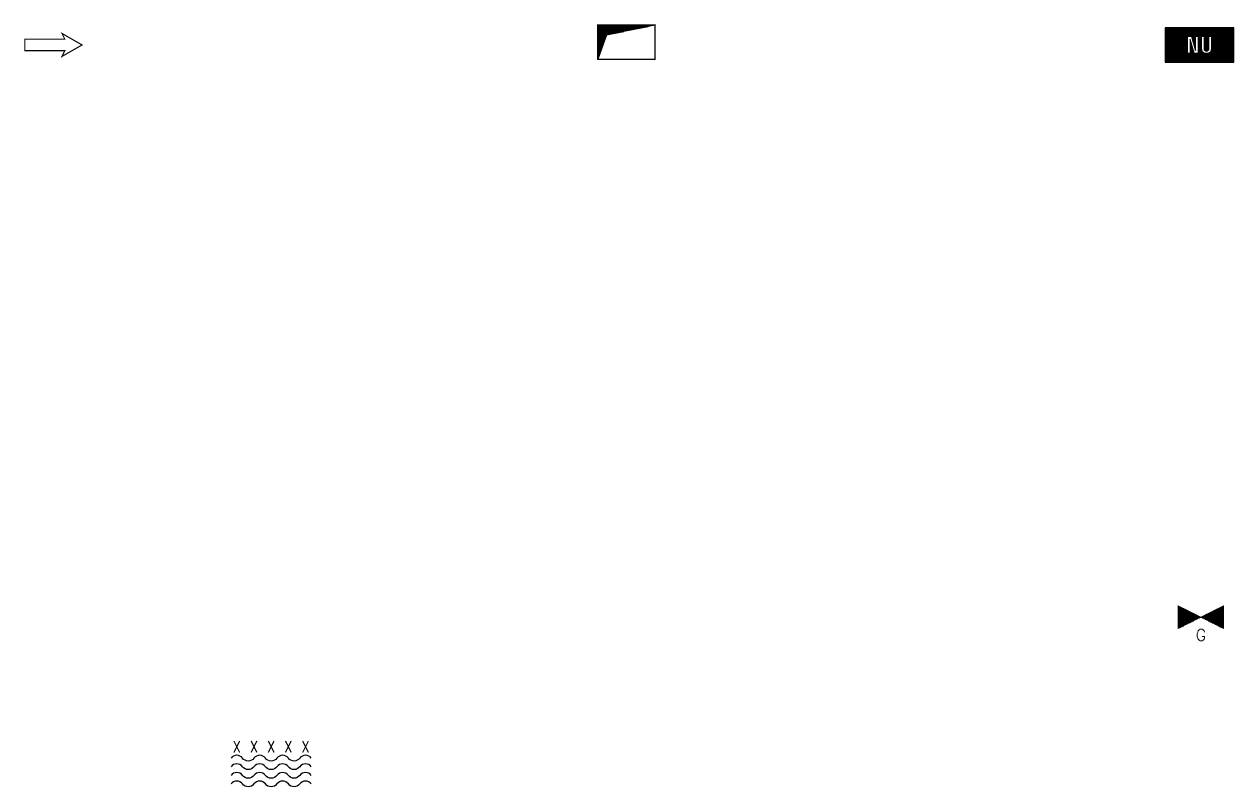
# Model space of a CAD drawing. Header units: millimetres. Extents: x -3 to 2253, y -3 to 1300.
# Drawn here: x 899.9 to 1111, y 475.5 to 608.6 of the extents above; entities that cross this region are included whole.
import ezdxf
from ezdxf.enums import TextEntityAlignment as Align

# ---------------------------------------------------------------- set-up
doc = ezdxf.new("R2010")
doc.units = ezdxf.units.MM
for name, color, linetype in [('GROEN', 3, 'Continuous'), ('ROOD', 1, 'Continuous'), ('TXT', 7, 'Continuous'), ('VEILIG', 7, 'Continuous')]:
    doc.layers.add(name, color=color, linetype=linetype)
doc.styles.add('ROMAND', font='romand')

# ---------------------------------------------------------------- blocks, each defined once
blk = doc.blocks.new('1011')
at = {"layer": 'ROOD', "const_width": 0.2}
for points in [[(-68.5, -23.5), (-67.5, -21.5)], [(-67.5, -23.5), (-68.5, -21.5)], [(-65.5, -23.5), (-64.5, -21.5)], [(-64.5, -23.5), (-65.5, -21.5)], [(-62.5, -23.5), (-61.5, -21.5)], [(-61.5, -23.5), (-62.5, -21.5)], [(-59.5, -23.5), (-58.5, -21.5)], [(-58.5, -23.5), (-59.5, -21.5)], [(-56.5, -23.5), (-55.5, -21.5)], [(-55.5, -23.5), (-56.5, -21.5)]]:
    blk.add_lwpolyline(points, dxfattribs=at)
at = {"layer": 'VEILIG'}
for points in [[(-55, -24.5, 0.5), (-57, -24.5, -0.5), (-59, -24.5, 0.5), (-61, -24.5, -0.5), (-63, -24.5, 0.5), (-65, -24.5, -0.5), (-67, -24.5, 0.5), (-69, -24.5, 0.5)], [(-55, -26, 0.5), (-57, -26, -0.5), (-59, -26, 0.5), (-61, -26, -0.5), (-63, -26, 0.5), (-65, -26, -0.5), (-67, -26, 0.5), (-69, -26, 0.5)], [(-55, -27.5, 0.5), (-57, -27.5, -0.5), (-59, -27.5, 0.5), (-61, -27.5, -0.5), (-63, -27.5, 0.5), (-65, -27.5, -0.5), (-67, -27.5, 0.5), (-69, -27.5, 0.5)], [(-55, -29, 0.5), (-57, -29, -0.5), (-59, -29, 0.5), (-61, -29, -0.5), (-63, -29, 0.5), (-65, -29, -0.5), (-67, -29, 0.5), (-69, -29)]]:
    blk.add_lwpolyline(points, format="xyb", dxfattribs=at)
blk = doc.blocks.new('*X409')
at = {"color": 0}
for p, q in [((48, 269.875), (48.25, 269.875)), ((48, 269.75), (48.5, 269.75)), ((48, 269.625), (48.75, 269.625)), ((48, 269.5), (49, 269.5)), ((48, 269.375), (49.25, 269.375)), ((48, 269.25), (49.5, 269.25)), ((48, 269.125), (49.75, 269.125)), ((48, 269), (50, 269)), ((48, 268.875), (50.25, 268.875)), ((48, 268.75), (50.5, 268.75)), ((48, 268.625), (50.75, 268.625)), ((48, 268.5), (51, 268.5)), ((48, 268.375), (51.25, 268.375)), ((48, 268.25), (51.5, 268.25)), ((48, 268.125), (51.75, 268.125)), ((52.25, 268.125), (56, 268.125)), ((52.5, 268.25), (56, 268.25)), ((52.75, 268.375), (56, 268.375)), ((53, 268.5), (56, 268.5)), ((53.25, 268.625), (56, 268.625)), ((53.5, 268.75), (56, 268.75)), ((53.75, 268.875), (56, 268.875)), ((54, 269), (56, 269)), ((54.25, 269.125), (56, 269.125)), ((54.5, 269.25), (56, 269.25)), ((54.75, 269.375), (56, 269.375)), ((55, 269.5), (56, 269.5)), ((55.25, 269.625), (56, 269.625)), ((55.5, 269.75), (56, 269.75)), ((55.75, 269.875), (56, 269.875)), ((48, 268), (52, 268)), ((48, 267.875), (51.75, 267.875)), ((48, 267.75), (51.5, 267.75)), ((48, 267.625), (51.25, 267.625)), ((48, 267.5), (51, 267.5)), ((48, 267.375), (50.75, 267.375)), ((48, 267.25), (50.5, 267.25)), ((48, 267.125), (50.25, 267.125)), ((48, 267), (50, 267)), ((48, 266.875), (49.75, 266.875)), ((48, 266.75), (49.5, 266.75)), ((48, 266.625), (49.25, 266.625)), ((48, 266.5), (49, 266.5)), ((48, 266.375), (48.75, 266.375)), ((48, 266.25), (48.5, 266.25)), ((48, 266.125), (48.25, 266.125)), ((52, 268), (56, 268)), ((52.25, 267.875), (56, 267.875)), ((52.5, 267.75), (56, 267.75)), ((52.75, 267.625), (56, 267.625)), ((53, 267.5), (56, 267.5)), ((53.25, 267.375), (56, 267.375)), ((53.5, 267.25), (56, 267.25)), ((53.75, 267.125), (56, 267.125)), ((54, 267), (56, 267)), ((54.25, 266.875), (56, 266.875)), ((54.5, 266.75), (56, 266.75)), ((54.75, 266.625), (56, 266.625)), ((55, 266.5), (56, 266.5)), ((55.25, 266.375), (56, 266.375)), ((55.5, 266.25), (56, 266.25)), ((55.75, 266.125), (56, 266.125))]:
    blk.add_line(p, q, dxfattribs=at)
blk = doc.blocks.new('1012')
at = {"layer": 'VEILIG', "const_width": 0.1}
blk.add_lwpolyline([(4.25, -1.875), (-3.75, 2.125), (-3.75, -1.875), (4.25, 2.125)], close=True, dxfattribs=at)
at = {"layer": 'ROOD'}
blk.add_blockref('*X409', (-51.75, -267.875), dxfattribs=at)
at = {"layer": 'TXT', "style": 'ROMAND'}
blk.add_text('G', height=2, dxfattribs=at).set_placement((0.25, -4), align=Align.CENTER)
blk = doc.blocks.new('1032')
at = {"layer": 'ROOD', "const_width": 0.2}
blk.add_lwpolyline([(-5, 1), (2, 1), (1.5, 2), (5, 0), (1.5, -2), (2, -1), (-5, -1)], close=True, dxfattribs=at)
blk = doc.blocks.new('*X450')
at = {"color": 0}
for p, q in [((57.75, 116.19), (67.45, 116.19)), ((57.75, 116.12), (67.14, 116.12)), ((57.75, 116.06), (66.84, 116.06)), ((57.75, 116), (66.54, 116)), ((57.75, 115.94), (66.23, 115.94)), ((57.75, 115.88), (65.93, 115.88)), ((57.75, 115.81), (65.62, 115.81)), ((57.75, 115.75), (65.32, 115.75)), ((57.75, 115.69), (65.02, 115.69)), ((57.75, 115.62), (64.71, 115.62)), ((57.75, 115.56), (64.41, 115.56)), ((57.75, 115.5), (64.11, 115.5)), ((57.75, 115.44), (63.8, 115.44)), ((57.75, 115.38), (63.5, 115.38)), ((57.75, 115.31), (63.2, 115.31)), ((57.75, 115.25), (62.89, 115.25)), ((57.75, 115.19), (62.59, 115.19)), ((57.75, 115.12), (62.29, 115.12)), ((57.75, 115.06), (61.98, 115.06)), ((57.75, 115), (61.68, 115)), ((57.75, 114.94), (61.38, 114.94)), ((57.75, 114.88), (61.07, 114.88)), ((57.75, 114.81), (60.77, 114.81)), ((57.75, 114.75), (60.46, 114.75)), ((57.75, 114.69), (60.16, 114.69)), ((57.75, 114.62), (59.86, 114.62)), ((57.75, 114.56), (59.55, 114.56)), ((57.75, 114.5), (59.25, 114.5)), ((57.75, 114.44), (59.23, 114.44)), ((57.75, 114.38), (59.21, 114.38)), ((57.75, 114.31), (59.18, 114.31)), ((57.75, 114.25), (59.16, 114.25)), ((57.75, 114.19), (59.14, 114.19)), ((57.75, 114.12), (59.12, 114.12)), ((57.75, 114.06), (59.1, 114.06)), ((57.75, 114), (59.07, 114)), ((57.75, 113.94), (59.05, 113.94)), ((57.75, 113.88), (59.03, 113.88)), ((57.75, 113.81), (59.01, 113.81)), ((57.75, 113.75), (58.99, 113.75)), ((57.75, 113.69), (58.96, 113.69)), ((57.75, 113.62), (58.94, 113.62)), ((57.75, 113.56), (58.92, 113.56)), ((57.75, 113.5), (58.9, 113.5)), ((57.75, 113.44), (58.88, 113.44)), ((57.75, 113.38), (58.85, 113.38)), ((57.75, 113.31), (58.83, 113.31)), ((57.75, 113.25), (58.81, 113.25)), ((57.75, 113.19), (58.79, 113.19)), ((57.75, 113.12), (58.76, 113.12)), ((57.75, 113.06), (58.74, 113.06)), ((57.75, 113), (58.72, 113)), ((57.75, 112.94), (58.7, 112.94)), ((57.75, 112.88), (58.68, 112.88)), ((57.75, 112.81), (58.65, 112.81)), ((57.75, 112.75), (58.63, 112.75)), ((57.75, 112.69), (58.61, 112.69)), ((57.75, 112.62), (58.59, 112.62)), ((57.75, 112.56), (58.57, 112.56)), ((57.75, 112.5), (58.54, 112.5)), ((57.75, 112.44), (58.52, 112.44)), ((57.75, 112.38), (58.5, 112.38)), ((57.75, 112.31), (58.48, 112.31)), ((57.75, 112.25), (58.46, 112.25)), ((57.75, 112.19), (58.43, 112.19)), ((57.75, 112.12), (58.41, 112.12)), ((57.75, 112.06), (58.39, 112.06)), ((57.75, 112), (58.37, 112)), ((57.75, 111.94), (58.35, 111.94)), ((57.75, 111.88), (58.32, 111.88)), ((57.75, 111.81), (58.3, 111.81)), ((57.75, 111.75), (58.28, 111.75)), ((57.75, 111.69), (58.26, 111.69)), ((57.75, 111.62), (58.24, 111.62)), ((57.75, 111.56), (58.21, 111.56)), ((57.75, 111.5), (58.19, 111.5)), ((57.75, 111.44), (58.17, 111.44)), ((57.75, 111.38), (58.15, 111.38)), ((57.75, 111.31), (58.12, 111.31)), ((57.75, 111.25), (58.1, 111.25)), ((57.75, 111.19), (58.08, 111.19)), ((57.75, 111.12), (58.06, 111.12)), ((57.75, 111.06), (58.04, 111.06)), ((57.75, 111), (58.01, 111)), ((57.75, 110.94), (57.99, 110.94)), ((57.75, 110.88), (57.97, 110.88)), ((57.75, 110.81), (57.95, 110.81)), ((57.75, 110.75), (57.93, 110.75)), ((57.75, 110.69), (57.9, 110.69)), ((57.75, 110.62), (57.88, 110.62)), ((57.75, 110.56), (57.86, 110.56)), ((57.75, 110.5), (57.84, 110.5)), ((57.75, 110.44), (57.82, 110.44)), ((57.75, 110.38), (57.79, 110.38)), ((57.75, 110.31), (57.77, 110.31))]:
    blk.add_line(p, q, dxfattribs=at)
blk = doc.blocks.new('1033')
at = {"layer": 'ROOD'}
for p, q in [((5, 3.5), (-3.5, 1.75)), ((-3.5, 1.75), (-5, -2.5))]:
    blk.add_line(p, q, dxfattribs=at)
at = {"layer": 'VEILIG', "const_width": 0.25}
blk.add_lwpolyline([(-5, -2.5), (5, -2.5), (5, 3.5), (-5, 3.5)], close=True, dxfattribs=at)
at = {"layer": 'ROOD'}
blk.add_blockref('*X450', (-62.75, -112.75), dxfattribs=at)
blk = doc.blocks.new('*X452')
at = {"color": 0}
for p, q in [((38532.5, 18840.95), (38544.5, 18840.95)), ((38532.5, 18840.86), (38544.5, 18840.86)), ((38532.5, 18840.76), (38544.5, 18840.76)), ((38532.5, 18840.67), (38544.5, 18840.67)), ((38532.5, 18840.57), (38544.5, 18840.57)), ((38532.5, 18840.48), (38544.5, 18840.48)), ((38532.5, 18840.39), (38544.5, 18840.39)), ((38532.5, 18840.29), (38544.5, 18840.29)), ((38532.5, 18840.2), (38544.5, 18840.2)), ((38532.5, 18840.11), (38544.5, 18840.11)), ((38532.5, 18840.01), (38544.5, 18840.01)), ((38532.5, 18839.92), (38544.5, 18839.92)), ((38532.5, 18839.82), (38544.5, 18839.82)), ((38532.5, 18839.73), (38544.5, 18839.73)), ((38532.5, 18839.64), (38544.5, 18839.64)), ((38532.5, 18839.54), (38544.5, 18839.54)), ((38532.5, 18839.45), (38536.44, 18839.45)), ((38532.5, 18839.35), (38536.44, 18839.35)), ((38532.5, 18839.26), (38536.44, 18839.26)), ((38532.5, 18839.17), (38536.44, 18839.17)), ((38532.5, 18839.07), (38536.44, 18839.07)), ((38532.5, 18838.98), (38536.44, 18838.98)), ((38532.5, 18838.89), (38536.44, 18838.89)), ((38532.5, 18838.79), (38536.44, 18838.79)), ((38532.5, 18838.7), (38536.44, 18838.7)), ((38532.5, 18838.6), (38536.44, 18838.6)), ((38536.86, 18838.89), (38536.88, 18838.89)), ((38536.86, 18838.79), (38536.9, 18838.79)), ((38536.86, 18838.7), (38536.93, 18838.7)), ((38536.86, 18838.6), (38536.96, 18838.6)), ((38537.15, 18839.45), (38537.84, 18839.45)), ((38537.17, 18839.35), (38537.84, 18839.35)), ((38537.2, 18839.26), (38537.84, 18839.26)), ((38537.23, 18839.17), (38537.84, 18839.17)), ((38537.26, 18839.07), (38537.84, 18839.07)), ((38537.28, 18838.98), (38537.84, 18838.98)), ((38537.31, 18838.89), (38537.84, 18838.89)), ((38537.34, 18838.79), (38537.84, 18838.79)), ((38537.36, 18838.7), (38537.84, 18838.7)), ((38537.39, 18838.6), (38537.84, 18838.6)), ((38538.28, 18839.45), (38538.88, 18839.45)), ((38538.28, 18839.35), (38538.88, 18839.35)), ((38538.28, 18839.26), (38538.88, 18839.26)), ((38538.28, 18839.17), (38538.88, 18839.17)), ((38538.28, 18839.07), (38538.88, 18839.07)), ((38538.28, 18838.98), (38538.88, 18838.98)), ((38538.28, 18838.89), (38538.88, 18838.89)), ((38538.28, 18838.79), (38538.88, 18838.79)), ((38538.28, 18838.7), (38538.88, 18838.7)), ((38538.28, 18838.6), (38538.88, 18838.6)), ((38539.32, 18839.45), (38540.14, 18839.45)), ((38539.32, 18839.35), (38540.14, 18839.35)), ((38539.32, 18839.26), (38540.14, 18839.26)), ((38539.32, 18839.17), (38540.14, 18839.17)), ((38539.32, 18839.07), (38540.14, 18839.07)), ((38539.32, 18838.98), (38540.14, 18838.98)), ((38539.32, 18838.89), (38540.14, 18838.89)), ((38539.32, 18838.79), (38540.14, 18838.79)), ((38539.32, 18838.7), (38540.14, 18838.7)), ((38539.32, 18838.6), (38540.14, 18838.6)), ((38540.58, 18839.45), (38544.5, 18839.45)), ((38540.58, 18839.35), (38544.5, 18839.35)), ((38540.58, 18839.26), (38544.5, 18839.26)), ((38540.58, 18839.17), (38544.5, 18839.17)), ((38540.58, 18839.07), (38544.5, 18839.07)), ((38540.58, 18838.98), (38544.5, 18838.98)), ((38540.58, 18838.89), (38544.5, 18838.89)), ((38540.58, 18838.79), (38544.5, 18838.79)), ((38540.58, 18838.7), (38544.5, 18838.7)), ((38540.58, 18838.6), (38544.5, 18838.6)), ((38532.5, 18838.51), (38536.44, 18838.51)), ((38532.5, 18838.42), (38536.44, 18838.42)), ((38532.5, 18838.32), (38536.44, 18838.32)), ((38532.5, 18838.23), (38536.44, 18838.23)), ((38532.5, 18838.14), (38536.44, 18838.14)), ((38532.5, 18838.04), (38536.44, 18838.04)), ((38532.5, 18837.95), (38536.44, 18837.95)), ((38532.5, 18837.85), (38536.44, 18837.85)), ((38532.5, 18837.76), (38536.44, 18837.76)), ((38532.5, 18837.67), (38536.44, 18837.67)), ((38532.5, 18837.57), (38536.44, 18837.57)), ((38532.5, 18837.48), (38536.44, 18837.48)), ((38532.5, 18837.38), (38536.44, 18837.38)), ((38532.5, 18837.29), (38536.44, 18837.29)), ((38532.5, 18837.2), (38536.44, 18837.2)), ((38532.5, 18837.1), (38536.44, 18837.1)), ((38532.5, 18837.01), (38536.44, 18837.01)), ((38532.5, 18836.92), (38536.44, 18836.92)), ((38532.5, 18836.82), (38536.44, 18836.82)), ((38532.5, 18836.73), (38536.44, 18836.73)), ((38532.5, 18836.63), (38536.44, 18836.63)), ((38532.5, 18836.54), (38536.44, 18836.54)), ((38536.86, 18838.51), (38536.98, 18838.51)), ((38536.86, 18838.42), (38537.01, 18838.42)), ((38536.86, 18838.32), (38537.04, 18838.32)), ((38536.86, 18838.23), (38537.07, 18838.23)), ((38536.86, 18838.14), (38537.09, 18838.14)), ((38536.86, 18838.04), (38537.12, 18838.04)), ((38536.86, 18837.95), (38537.15, 18837.95)), ((38536.86, 18837.85), (38537.17, 18837.85)), ((38536.86, 18837.76), (38537.2, 18837.76)), ((38536.86, 18837.67), (38537.23, 18837.67)), ((38536.86, 18837.57), (38537.26, 18837.57)), ((38536.86, 18837.48), (38537.28, 18837.48)), ((38536.86, 18837.38), (38537.31, 18837.38)), ((38536.86, 18837.29), (38537.34, 18837.29)), ((38536.86, 18837.2), (38537.36, 18837.2)), ((38536.86, 18837.1), (38537.39, 18837.1)), ((38536.86, 18837.01), (38537.42, 18837.01)), ((38536.86, 18836.92), (38537.45, 18836.92)), ((38536.86, 18836.82), (38537.47, 18836.82)), ((38536.86, 18836.73), (38537.5, 18836.73)), ((38536.86, 18836.63), (38537.53, 18836.63)), ((38536.86, 18836.54), (38537.55, 18836.54)), ((38537.42, 18838.51), (38537.84, 18838.51)), ((38537.45, 18838.42), (38537.84, 18838.42)), ((38537.47, 18838.32), (38537.84, 18838.32)), ((38537.5, 18838.23), (38537.84, 18838.23)), ((38537.53, 18838.14), (38537.84, 18838.14)), ((38537.56, 18838.04), (38537.84, 18838.04)), ((38537.58, 18837.95), (38537.84, 18837.95)), ((38537.61, 18837.85), (38537.84, 18837.85)), ((38537.64, 18837.76), (38537.84, 18837.76)), ((38537.66, 18837.67), (38537.84, 18837.67)), ((38537.69, 18837.57), (38537.84, 18837.57)), ((38537.72, 18837.48), (38537.84, 18837.48)), ((38537.75, 18837.38), (38537.84, 18837.38)), ((38537.77, 18837.29), (38537.84, 18837.29)), ((38537.8, 18837.2), (38537.84, 18837.2)), ((38537.83, 18837.1), (38537.84, 18837.1)), ((38538.28, 18838.51), (38538.88, 18838.51)), ((38538.28, 18838.42), (38538.88, 18838.42)), ((38538.28, 18838.32), (38538.88, 18838.32)), ((38538.28, 18838.23), (38538.88, 18838.23)), ((38538.28, 18838.14), (38538.88, 18838.14)), ((38538.28, 18838.04), (38538.88, 18838.04)), ((38538.28, 18837.95), (38538.88, 18837.95)), ((38538.28, 18837.85), (38538.88, 18837.85)), ((38538.28, 18837.76), (38538.88, 18837.76)), ((38538.28, 18837.67), (38538.88, 18837.67)), ((38538.28, 18837.57), (38538.88, 18837.57)), ((38538.28, 18837.48), (38538.88, 18837.48)), ((38538.28, 18837.38), (38538.88, 18837.38)), ((38538.28, 18837.29), (38538.88, 18837.29)), ((38538.28, 18837.2), (38538.88, 18837.2)), ((38538.28, 18837.1), (38538.9, 18837.1)), ((38538.28, 18837.01), (38538.93, 18837.01)), ((38538.28, 18836.92), (38538.97, 18836.92)), ((38538.28, 18836.82), (38539.03, 18836.82)), ((38538.28, 18836.73), (38539.11, 18836.73)), ((38538.28, 18836.63), (38539.22, 18836.63)), ((38538.28, 18836.54), (38539.4, 18836.54)), ((38539.32, 18838.51), (38540.14, 18838.51)), ((38539.32, 18838.42), (38540.14, 18838.42)), ((38539.32, 18838.32), (38540.14, 18838.32)), ((38539.32, 18838.23), (38540.14, 18838.23)), ((38539.32, 18838.14), (38540.14, 18838.14)), ((38539.32, 18838.04), (38540.14, 18838.04)), ((38539.32, 18837.95), (38540.14, 18837.95)), ((38539.32, 18837.85), (38540.14, 18837.85)), ((38539.32, 18837.76), (38540.14, 18837.76)), ((38539.32, 18837.67), (38540.14, 18837.67)), ((38539.32, 18837.57), (38540.14, 18837.57)), ((38539.32, 18837.48), (38540.14, 18837.48)), ((38539.32, 18837.38), (38540.14, 18837.38)), ((38539.32, 18837.29), (38540.14, 18837.29)), ((38539.34, 18837.2), (38540.12, 18837.2)), ((38539.4, 18837.1), (38540.06, 18837.1)), ((38539.55, 18837.01), (38539.91, 18837.01)), ((38540.06, 18836.54), (38544.5, 18836.54)), ((38540.24, 18836.63), (38544.5, 18836.63)), ((38540.35, 18836.73), (38544.5, 18836.73)), ((38540.43, 18836.82), (38544.5, 18836.82)), ((38540.49, 18836.92), (38544.5, 18836.92)), ((38540.53, 18837.01), (38544.5, 18837.01)), ((38540.56, 18837.1), (38544.5, 18837.1)), ((38540.58, 18838.51), (38544.5, 18838.51)), ((38540.58, 18838.42), (38544.5, 18838.42)), ((38540.58, 18838.32), (38544.5, 18838.32)), ((38540.58, 18838.23), (38544.5, 18838.23)), ((38540.58, 18838.14), (38544.5, 18838.14)), ((38540.58, 18838.04), (38544.5, 18838.04)), ((38540.58, 18837.95), (38544.5, 18837.95)), ((38540.58, 18837.85), (38544.5, 18837.85)), ((38540.58, 18837.76), (38544.5, 18837.76)), ((38540.58, 18837.67), (38544.5, 18837.67)), ((38540.58, 18837.57), (38544.5, 18837.57)), ((38540.58, 18837.48), (38544.5, 18837.48)), ((38540.58, 18837.38), (38544.5, 18837.38)), ((38540.58, 18837.29), (38544.5, 18837.29)), ((38540.58, 18837.2), (38544.5, 18837.2)), ((38532.5, 18836.45), (38544.5, 18836.45)), ((38532.5, 18836.35), (38544.5, 18836.35)), ((38532.5, 18836.26), (38544.5, 18836.26)), ((38532.5, 18836.17), (38544.5, 18836.17)), ((38532.5, 18836.07), (38544.5, 18836.07)), ((38532.5, 18835.98), (38544.5, 18835.98)), ((38532.5, 18835.88), (38544.5, 18835.88)), ((38532.5, 18835.79), (38544.5, 18835.79)), ((38532.5, 18835.7), (38544.5, 18835.7)), ((38532.5, 18835.6), (38544.5, 18835.6)), ((38532.5, 18835.51), (38544.5, 18835.51)), ((38532.5, 18835.42), (38544.5, 18835.42)), ((38532.5, 18835.32), (38544.5, 18835.32)), ((38532.5, 18835.23), (38544.5, 18835.23)), ((38532.5, 18835.13), (38544.5, 18835.13)), ((38532.5, 18835.04), (38544.5, 18835.04))]:
    blk.add_line(p, q, dxfattribs=at)
blk = doc.blocks.new('1034')
at = {"layer": 'VEILIG'}
for p, q in [((6, 3), (-6, 3)), ((-6, 3), (-6, -3)), ((6, -3), (6, 3)), ((-6, -3), (6, -3))]:
    blk.add_line(p, q, dxfattribs=at)
blk.add_lwpolyline([(-2.06, 1.54), (-1.38, 1.54), (-0.66, -0.94), (-0.66, 1.54), (-0.22, 1.54), (-0.22, -1.48), (-0.94, -1.48), (-1.64, 0.94), (-1.64, -1.48), (-2.06, -1.48)], close=True, dxfattribs=at)
blk.add_lwpolyline([(2.08, -0.74, -0.1064), (2.02, -1.04, -0.101423), (1.83, -1.29, -0.095096), (1.56, -1.46, -0.091059), (1.23, -1.52, -0.091059), (0.9, -1.46, -0.095096), (0.63, -1.29, -0.101423), (0.44, -1.04, -0.1064), (0.38, -0.74), (0.38, 1.54), (0.82, 1.54), (0.82, -0.72, 0.129495), (0.85, -0.83, 0.106397), (0.94, -0.93, 0.084553), (1.07, -1, 0.073704), (1.23, -1.02, 0.073704), (1.39, -1, 0.084553), (1.52, -0.93, 0.106397), (1.61, -0.83, 0.129495), (1.64, -0.72), (1.64, 1.54), (2.08, 1.54), (2.08, -0.74)], format="xyb", close=True, dxfattribs=at)
at = {"layer": 'GROEN'}
blk.add_blockref('*X452', (-38538.5, -18838), dxfattribs=at)

msp = doc.modelspace()

# ---------------------------------------------------------------- block references
for name, p in [('1033', (1005, 605)), ('1034', (1105, 605)), ('1032', (905, 605)), ('1012', (1105, 505)), ('1011', (1005, 505))]:
    msp.add_blockref(name, p)

doc.saveas('drawing.dxf')
